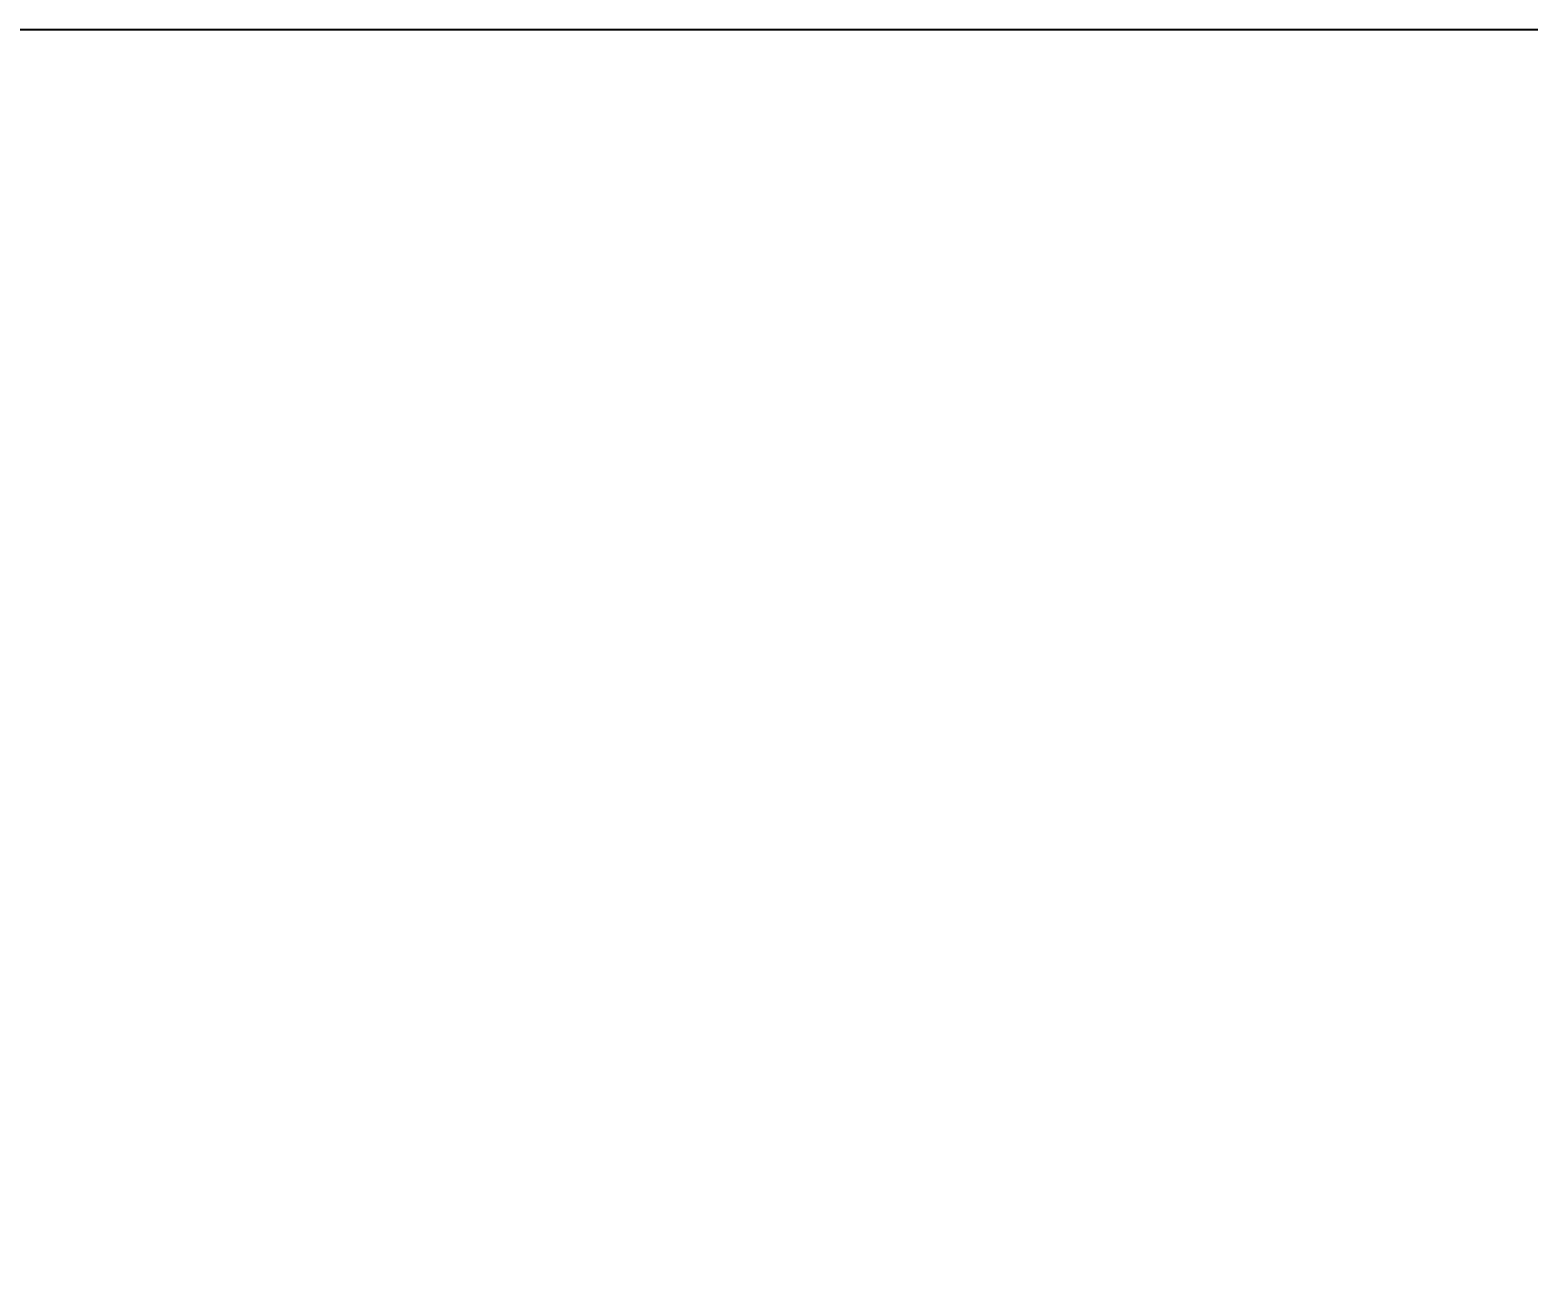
# Model space of a CAD drawing. Header units: metres. Extents: x -434 to 683, y -422 to -228.
# Drawn here: x 45.7379 to 45.8885, y -291.3729 to -291.2485 of the extents above; entities that cross this region are included whole.
import ezdxf

# ---------------------------------------------------------------- set-up
doc = ezdxf.new("R2010")
doc.units = ezdxf.units.M
doc.header["$MEASUREMENT"] = 0
doc.header["$PDMODE"] = 34
doc.layers.add('Dim-inside', color=1, linetype='Continuous')
doc.layers.add('WALL', color=7, linetype='Continuous')
doc.styles.add('UTMAN', font='romantic.ttf', dxfattribs={"width": 0.6})
doc.dimstyles.new('kamal 1', dxfattribs={"dimscale": 0.8, "dimtxt": 0.33, "dimasz": 0.1, "dimexe": 0, "dimexo": 0, "dimgap": 0.09, "dimtad": 0, "dimzin": 0, "dimdsep": 46, "dimtxsty": 'UTMAN', "dimblk": 'OBLIQUE', "dimcen": 0.09, "dimclrd": 252, "dimclre": 8, "dimclrt": 7, "dimadec": 0, "dimazin": 0, "dimtfac": 1, "dimtix": 1, "dimtofl": 0, "dimtmove": 1, "dimatfit": 3, "dimldrblk": 'OBLIQUE', "dimfxl": 1, "dimtolj": 1, "dimtzin": 0, "dimlwd": -1, "dimarcsym": 0})

# ---------------------------------------------------------------- blocks, each defined once
blk = doc.blocks.new('_OBLIQUE')
at = {"color": 0, "linetype": 'ByBlock'}
blk.add_line((-0.5, -0.5), (0.5, 0.5), dxfattribs=at)
blk = doc.blocks.new('*D57')
at = {"layer": 'DEFPOINTS', "color": 0, "transparency": 16777216}
for p in [(44.73949, -291.24847), (48.77383, -291.24847), (44.73949, -291.85643)]:
    blk.add_point(p, dxfattribs=at)
at = {"layer": 'Dim-inside', "color": 8, "lineweight": -2, "transparency": 16777216}
for p, q in [((44.73949, -291.24847), (44.73949, -291.85643)), ((48.77383, -291.24847), (48.77383, -291.85643))]:
    blk.add_line(p, q, dxfattribs=at)
at = {"layer": 'Dim-inside', "color": 252, "transparency": 16777216}
for p, q in [((44.73949, -291.85643), (46.48912, -291.85643)), ((48.77383, -291.85643), (47.0242, -291.85643))]:
    blk.add_line(p, q, dxfattribs=at)
at = {"layer": 'Dim-inside', "color": 252, "transparency": 16777216, "xscale": 0.08000000000000002, "yscale": 0.08000000000000002, "zscale": 0.08000000000000002, "rotation": 180}
blk.add_blockref('_OBLIQUE', (44.73949, -291.85643), dxfattribs=at)
at = {"layer": 'Dim-inside', "color": 252, "transparency": 16777216, "xscale": 0.08000000000000002, "yscale": 0.08000000000000002, "zscale": 0.08000000000000002}
blk.add_blockref('_OBLIQUE', (48.77383, -291.85643), dxfattribs=at)
at = {"layer": 'Dim-inside', "color": 7, "transparency": 16777216, "insert": (46.75666, -291.85643), "char_height": 0.264, "attachment_point": 5, "style": 'UTMAN'}
blk.add_mtext('\\A1;4.03', dxfattribs=at)

msp = doc.modelspace()

# ---------------------------------------------------------------- linework, layer by layer
at = {"layer": 'WALL'}
msp.add_line((48.77383, -291.24847), (44.73949, -291.24847), dxfattribs=at)

# ---------------------------------------------------------------- dimensions: what is measured, and where the dimension line sits
at = {"layer": 'Dim-inside'}
dim = msp.add_aligned_dim(p1=(48.77383, -291.24847), p2=(44.73949, -291.24847), distance=0.60796, dimstyle='kamal 1', dxfattribs=at)
dim.commit()
dim.dimension.update_dxf_attribs({"geometry": '*D57', "text_midpoint": (46.75666, -291.85643)})

doc.saveas('drawing.dxf')
